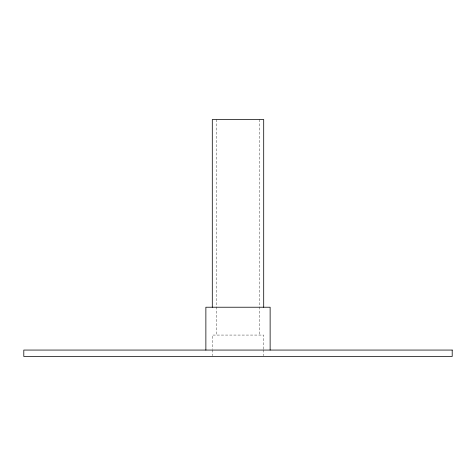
<?xml version="1.0" encoding="UTF-8"?>
<svg xmlns="http://www.w3.org/2000/svg" width="476" height="476" viewBox="0 0 476 476"><rect width="100%" height="100%" fill="white"/><g stroke="black" fill="none" stroke-linecap="round" stroke-linejoin="round"><path stroke-width="0.36" stroke-dasharray="2.38 1.78" d="M263.704 349.104L263.704 335.068L212.296 335.068L212.296 349.104M263.704 349.842L263.704 355.75M259.42 119.512L259.42 306.08M259.42 306.824L259.42 335.068M216.58 119.512L216.58 306.08M216.58 306.824L216.58 335.068M212.296 349.842L212.296 355.75"/><path stroke-width="0.71" d="M270.13 350.062L270.13 307.222L205.87 307.222L205.87 350.062M263.704 307.222L263.704 119.512L212.296 119.512L212.296 307.222M452.2 350.062L23.8 350.062L23.8 356.488L452.2 356.488L452.2 350.062"/></g></svg>
